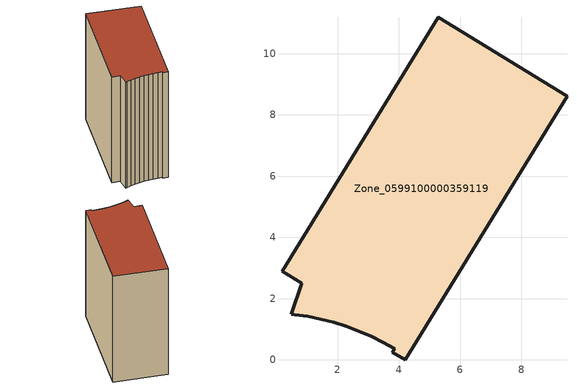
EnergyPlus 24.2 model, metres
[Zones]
Zone_0599100000359119
 floor ground (C_G): 0.84,2.51 0.19,2.9 5.28,11.19 9.49,8.61 4.2,0 3.79,0.25 3.86,0.36 3.48,0.57 3.09,0.77 2.7,0.94 2.29,1.1 1.87,1.23 1.45,1.34 1.03,1.42 0.59,1.48 0.48,1.49 z3.57
 wall outside (C_F): 1.45,1.34 1.87,1.23 2.29,1.1 2.7,0.94 3.09,0.77 3.48,0.57 3.86,0.36 3.79,0.25 4.2,0 9.49,8.61 5.28,11.19 0.19,2.9 0.84,2.51 0.48,1.49 0.59,1.48 1.03,1.42 1.45,1.34 z3.57:14.76
 roof outside (C_R): 0.19,2.9 0.84,2.51 0.48,1.49 0.59,1.48 1.03,1.42 1.45,1.34 1.87,1.23 2.29,1.1 2.7,0.94 3.09,0.77 3.48,0.57 3.86,0.36 3.79,0.25 4.2,0 9.49,8.61 5.28,11.19 z14.76
[BUILDING]
Pand.0599100000359119: North Axis=0; Terrain=City; Loads Convergence Tolerance Value=0.04; Temperature Convergence Tolerance Value=0.4; Solar Distribution=FullExterior; Maximum Number of Warmup Days=25; Minimum Number of Warmup Days=1
[Site:Location]
Rotterdam.The.Hague.AP_ZH_NLD Design_Conditions: Latitude=51.96; Longitude=4.45; Time Zone=1; Elevation=-4.5
[SITE:GROUNDTEMPERATURE:BUILDINGSURFACE]
18, 18, 18, 18, 18, 18, 18, 18, 18, 18, 18, 18
[MATERIAL] Thermal Absorptance=0.9; Solar Absorptance=0.7; Visible Absorptance=0.7
Name | Roughness | Thickness | Conductivity | Density | Specific Heat
G.TI.1992-2005 | MediumSmooth | 0.15 | 0.06 | 540 | 1210
F.TI.1992-2005 | Rough | 0.3 | 0.12 | 1920 | 840
R.TI.1992-2005 | MediumRough | 0.2 | 0.08 | 1500 | 1000
[CONSTRUCTION]
C_G: G.TI.1992-2005
C_F: F.TI.1992-2005
C_R: R.TI.1992-2005
[ZONE]
Zone_0599100000359119: Type=1; Multiplier=1; Ceiling Height=Autocalculate; Volume=Autocalculate; Floor Area=autocalculate; Part of Total Floor Area=Yes
[ZONEINFILTRATION:DESIGNFLOWRATE]
Infil_Zone_0599100000359119: Zone or ZoneList or Space or SpaceList=Zone_0599100000359119; Schedule=AlwaysOn; Design Flow Rate Calculation Method=Flow/Area; Flow Rate per Floor Area=0.0015; Constant Term Coefficient=1; Temperature Term Coefficient=0; Velocity Term Coefficient=0; Velocity Squared Term Coefficient=0
[HVACTEMPLATE:ZONE:IDEALLOADSAIRSYSTEM]
Zone_0599100000359119: Maximum Heating Supply Air Temperature=50; Minimum Cooling Supply Air Temperature=13; Maximum Heating Supply Air Humidity Ratio=0.0156; Minimum Cooling Supply Air Humidity Ratio=0.0077; Heating Limit=NoLimit; Cooling Limit=NoLimit; Dehumidification Control Type=ConstantSensibleHeatRatio; Cooling Sensible Heat Ratio=0.7; Dehumidification Setpoint=60; Humidification Control Type=None; Humidification Setpoint=30; Outdoor Air Method=None; Outdoor Air Flow Rate per Person=0.00944; Outdoor Air Flow Rate per Zone Floor Area=0; Outdoor Air Flow Rate per Zone=0; Demand Controlled Ventilation Type=None; Outdoor Air Economizer Type=NoEconomizer; Heat Recovery Type=None; Sensible Heat Recovery Effectiveness=0.7; Latent Heat Recovery Effectiveness=0.65
[ZONECONTROL:THERMOSTAT]
ThermostatControl_Zone_0599100000359119: Zone or ZoneList=Zone_0599100000359119; Control Type Schedule=DualSetpointControlType; Control 1=Thermostat_Zone_0599100000359119; Temperature Difference Between Cutout And Setpoint=0
[THERMOSTATSETPOINT:DUALSETPOINT]
Thermostat_Zone_0599100000359119: Heating Setpoint Temperature Schedule=HeatingSetpoint_Zone_0599100000359119; Cooling Setpoint Temperature Schedule=CoolingSetpoint_Zone_0599100000359119
[SCHEDULE:COMPACT]
HeatingSetpoint_Zone_0599100000359119: Through: 12/31, For: AllDays, Until: 24:00, 21
CoolingSetpoint_Zone_0599100000359119: Through: 12/31, For: AllDays, Until: 24:00, 24
DualSetpointControlType: Through: 12/31, For: AllDays, Until: 24:00, 4
AlwaysOn: Through: 12/31, For: AllDays, Until: 24:00, 1
